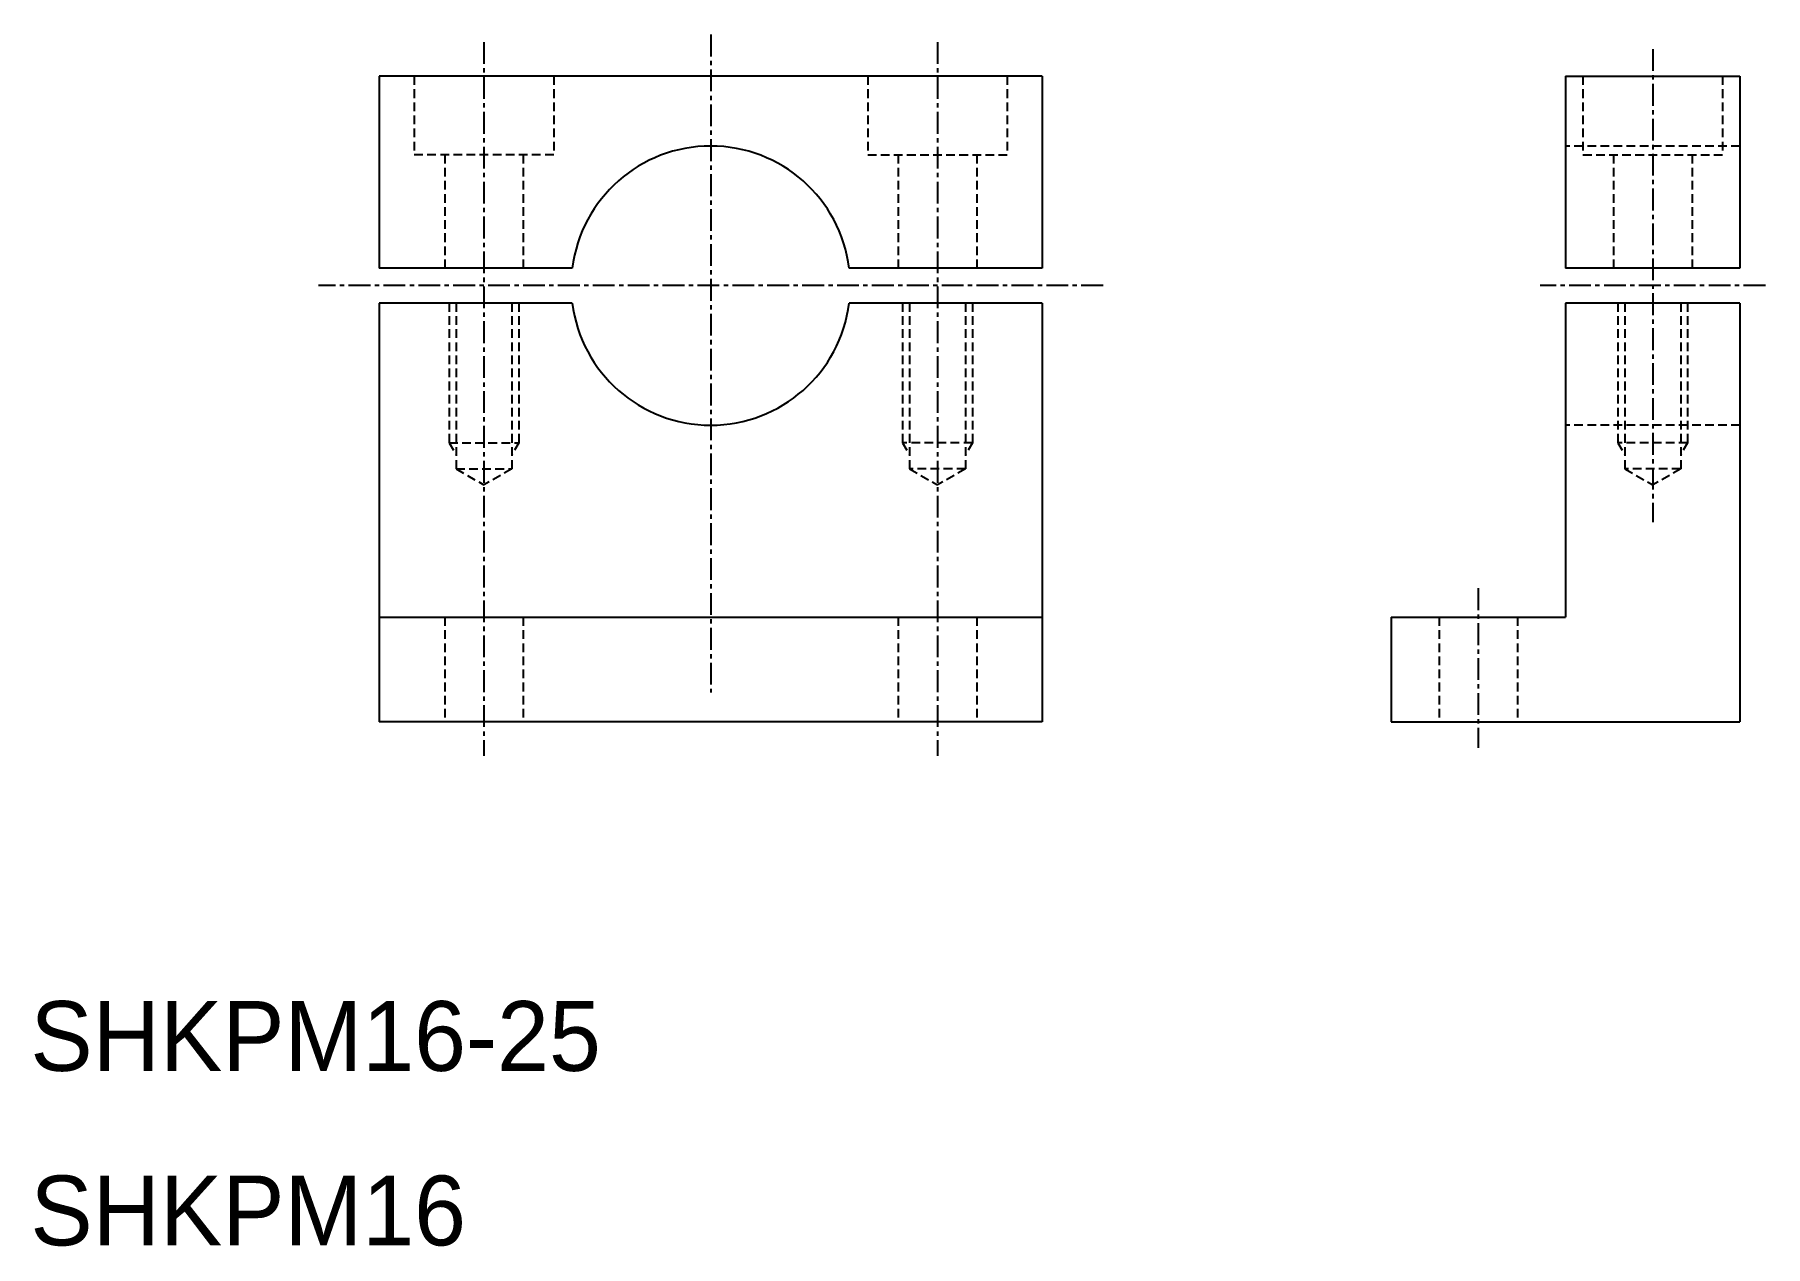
# Model space of a CAD drawing. Extents: x 10.2 to 109.5, y 9.9 to 79.4.
import ezdxf

# ---------------------------------------------------------------- set-up
doc = ezdxf.new("R2010")
doc.units = 0
doc.linetypes.add('CENTER', pattern=[2, 1.25, -0.25, 0.25, -0.25])
doc.linetypes.add('DASHED', pattern=[0.75, 0.5, -0.25])
doc.layers.get('0').update_dxf_attribs({"linetype": 'CONTINUOUS'})
doc.layers.add('CENTER', color=1, linetype='CENTER')

msp = doc.modelspace()

# ---------------------------------------------------------------- linework, layer by layer
at = {"color": 7, "linetype": 'CONTINUOUS'}
for p, q in [((68, 77), (30, 77)), ((30, 77), (30, 66)), ((68, 77), (68, 66)), ((98, 77), (108, 77)), ((98, 77), (98, 66)), ((108, 77), (108, 66)), ((41.063, 66), (30, 66)), ((68, 66), (56.937, 66)), ((108, 66), (98, 66)), ((30, 64), (30, 40)), ((41.063, 64), (30, 64)), ((68, 64), (56.937, 64)), ((68, 64), (68, 40)), ((98, 64), (98, 46)), ((108, 64), (98, 64)), ((108, 64), (108, 40)), ((30, 46), (68, 46)), ((88, 46), (98, 46)), ((88, 46), (88, 40)), ((68, 40), (30, 40)), ((49, 40), (49, 40)), ((58.5, 40), (58.5, 40)), ((88, 40), (108, 40))]:
    msp.add_line(p, q, dxfattribs=at)
at = {"color": 3, "linetype": 'DASHED'}
for p, q in [((32, 77), (32, 72.5)), ((40, 77), (40, 72.5)), ((58, 77), (58, 72.5)), ((66, 77), (66, 72.5)), ((99, 77), (99, 72.5)), ((107, 77), (107, 72.5)), ((40, 72.5), (32, 72.5)), ((33.75, 72.5), (33.75, 66)), ((38.25, 72.5), (38.25, 66)), ((58, 72.5), (66, 72.5)), ((59.75, 72.5), (59.75, 66)), ((64.25, 72.5), (64.25, 66)), ((108, 73), (98, 73)), ((99, 72.5), (107, 72.5)), ((100.75, 72.5), (100.75, 66)), ((105.25, 72.5), (105.25, 66)), ((34, 64), (34, 56)), ((34.4, 64), (34.4, 54.5)), ((37.6, 64), (37.6, 54.5)), ((38, 64), (38, 56)), ((60, 64), (60, 56)), ((60.4, 64), (60.4, 54.5)), ((63.6, 64), (63.6, 54.5)), ((64, 64), (64, 56)), ((101, 64), (101, 56)), ((101.4, 64), (101.4, 54.5)), ((104.6, 64), (104.6, 54.5)), ((105, 64), (105, 56)), ((108, 57), (98, 57)), ((34, 56), (38, 56)), ((34, 56), (34.4, 55.307)), ((38, 56), (37.6, 55.307)), ((64, 56), (60, 56)), ((60, 56), (60.4, 55.307)), ((64, 56), (63.6, 55.307)), ((105, 56), (101, 56)), ((101, 56), (101.4, 55.307)), ((105, 56), (104.6, 55.307)), ((34.4, 54.5), (37.6, 54.5)), ((34.4, 54.5), (36, 53.576)), ((37.6, 54.5), (36, 53.576)), ((63.6, 54.5), (60.4, 54.5)), ((60.4, 54.5), (62, 53.576)), ((63.6, 54.5), (62, 53.576)), ((104.6, 54.5), (101.4, 54.5)), ((101.4, 54.5), (103, 53.576)), ((104.6, 54.5), (103, 53.576)), ((33.75, 46), (33.75, 40)), ((38.25, 46), (38.25, 40)), ((59.75, 46), (59.75, 40)), ((64.25, 46), (64.25, 40)), ((90.75, 46), (90.75, 40)), ((95.25, 46), (95.25, 40))]:
    msp.add_line(p, q, dxfattribs=at)
at = {"color": 7, "linetype": 'CONTINUOUS'}
for start, end in [(7.18076, 172.81924), (187.18076, 352.81924)]:
    msp.add_arc((49, 65), 8, start, end, dxfattribs=at)
at = {"layer": 'CENTER', "color": 1, "linetype": 'CENTER'}
for p, q in [((49, 79.385), (49, 41.687)), ((36, 78.957), (36, 38.048)), ((62, 78.957), (62, 38.048)), ((103, 78.56), (103, 51.44)), ((71.493, 65), (26.507, 65)), ((109.456, 65), (96.544, 65)), ((93, 47.655), (93, 38.513))]:
    msp.add_line(p, q, dxfattribs=at)

# ---------------------------------------------------------------- texts
at = {"color": 7, "linetype": 'CONTINUOUS'}
for s, p in [('SHKPM16-25', (10, 20)), ('SHKPM16', (10, 10))]:
    msp.add_text(s, height=4, dxfattribs=at).set_placement(p)

doc.saveas('drawing.dxf')
